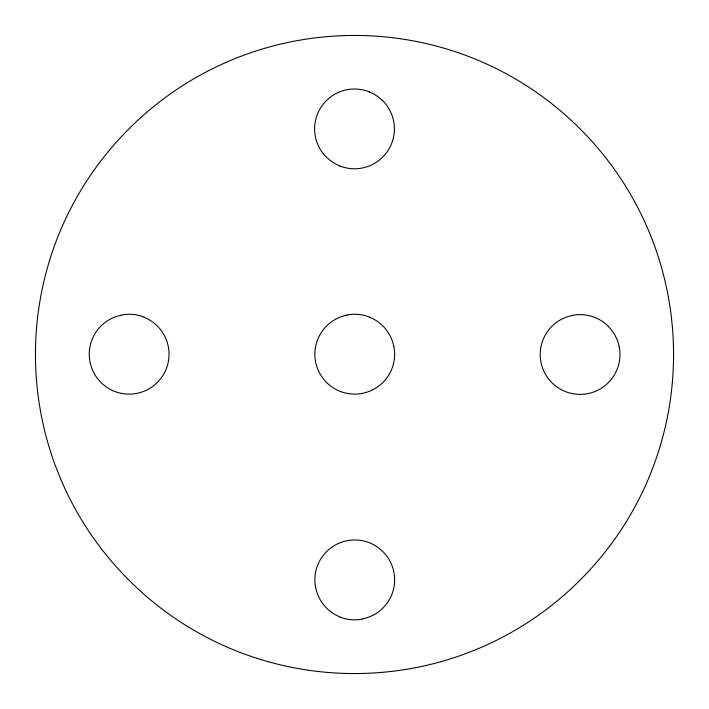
<?xml version="1.0" encoding="UTF-8"?>
<svg xmlns="http://www.w3.org/2000/svg" width="709" height="709" viewBox="0 0 709 709"><rect width="100%" height="100%" fill="white"/><g stroke="black" fill="none" stroke-linecap="round" stroke-linejoin="round"><path stroke-width="1.06" d="M362.45 393.309A39.722 39.722 0 0 0 391.705 369.247A39.996 39.996 0 0 0 393.894 346.63M362.361 393.398A39.988 39.988 0 0 1 339.735 391.208A39.695 39.695 0 0 1 326.548 382.443A39.704 39.704 0 0 1 315.594 361.865A39.979 39.979 0 0 1 317.792 339.239A39.704 39.704 0 0 1 326.557 326.051A39.695 39.695 0 0 1 347.135 315.097M347.011 314.982A39.996 39.996 0 0 1 369.646 317.171M369.752 317.286A39.713 39.713 0 0 1 393.805 346.541M121.629 314.991A39.979 39.979 0 0 1 144.255 317.189M121.425 315.195A39.695 39.695 0 0 0 92.188 339.239A39.979 39.979 0 0 0 89.999 361.856A39.713 39.713 0 0 0 100.953 382.443A39.695 39.695 0 0 0 114.14 391.208A39.979 39.979 0 0 0 136.757 393.398A39.713 39.713 0 0 0 157.345 382.443A39.713 39.713 0 0 0 166.11 369.247A39.979 39.979 0 0 0 168.299 346.63A39.695 39.695 0 0 0 157.345 326.051A39.695 39.695 0 0 0 144.157 317.286M362.45 618.913A39.722 39.722 0 0 0 391.705 594.851A39.996 39.996 0 0 0 393.894 572.234A39.704 39.704 0 0 0 382.949 551.655A39.713 39.713 0 0 0 369.752 542.89A39.988 39.988 0 0 0 347.126 540.701A39.695 39.695 0 0 0 326.548 551.655A39.686 39.686 0 0 0 317.783 564.843A39.979 39.979 0 0 0 315.602 587.46M362.246 619.108A39.996 39.996 0 0 1 339.62 616.919M339.744 616.803A39.695 39.695 0 0 1 315.7 587.575M339.629 165.853A39.713 39.713 0 0 1 326.432 157.088M339.487 165.853A39.988 39.988 0 0 0 362.113 168.042A39.713 39.713 0 0 0 382.7 157.097A39.713 39.713 0 0 0 391.465 143.9A39.979 39.979 0 0 0 393.655 121.283A39.695 39.695 0 0 0 382.7 100.705M326.3 157.097A39.722 39.722 0 0 1 315.345 136.509A39.996 39.996 0 0 1 317.543 113.892A39.704 39.704 0 0 1 326.3 100.705A39.713 39.713 0 0 1 346.878 89.742A39.988 39.988 0 0 1 369.504 91.94M369.371 91.94A39.713 39.713 0 0 1 382.559 100.705M608.295 326.432A39.713 39.713 0 0 1 619.258 347.02M572.349 315.47A39.669 39.669 0 0 0 543.138 339.487A39.988 39.988 0 0 0 540.949 362.113A39.722 39.722 0 0 0 551.903 382.692A39.695 39.695 0 0 0 565.091 391.457A39.988 39.988 0 0 0 587.717 393.646A39.713 39.713 0 0 0 608.295 382.692A39.713 39.713 0 0 0 617.06 369.504A39.979 39.979 0 0 0 619.249 346.878M572.482 315.345A39.979 39.979 0 0 1 595.108 317.543A39.731 39.731 0 0 1 608.295 326.3M415.439 667.718A317.712 317.712 0 0 0 580.095 580.095A317.694 317.694 0 0 0 650.188 474.56A319.981 319.981 0 0 0 667.692 293.561A317.659 317.659 0 0 0 580.095 128.914A317.694 317.694 0 0 0 474.56 58.812A319.972 319.972 0 0 0 293.561 41.308A317.676 317.676 0 0 0 128.905 128.914A317.659 317.659 0 0 0 58.812 234.44A319.981 319.981 0 0 0 41.308 415.43A317.694 317.694 0 0 0 128.905 580.095A317.676 317.676 0 0 0 234.44 650.188A319.981 319.981 0 0 0 415.43 667.692"/></g></svg>
